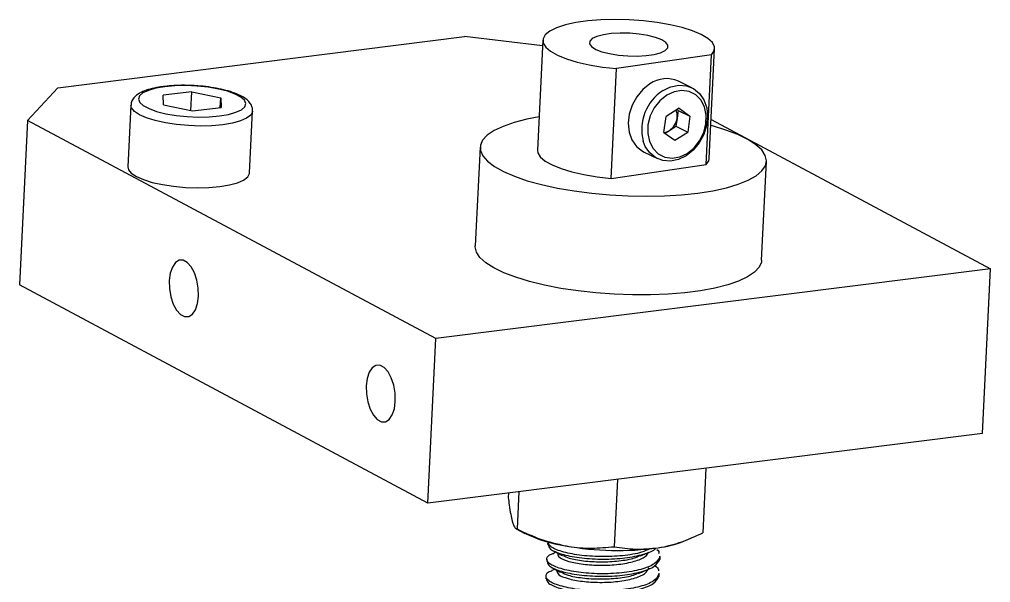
# Model space of a CAD drawing. Header units: millimetres. Extents: x 15 to 415, y 5 to 292.
# Drawn here: x 214.33 to 248.2, y 188.63 to 208.26 of the extents above; entities that cross this region are included whole.
import ezdxf

# ---------------------------------------------------------------- set-up
doc = ezdxf.new("R2010")
doc.units = ezdxf.units.MM
doc.layers.get('0').update_dxf_attribs({"lineweight": 5})

msp = doc.modelspace()

# ---------------------------------------------------------------- linework, layer by layer
at = {"color": 18, "linetype": 'Continuous', "lineweight": 25, "true_color": 0x000000}
for p, q in [((215.67, 205.883), (229.856, 207.666)), ((232.573, 207.341), (229.856, 207.666)), ((232.583, 207.536), (232.394, 203.711)), ((238.468, 207.027), (235.151, 206.55)), ((238.279, 203.202), (238.468, 207.027)), ((238.387, 203.414), (238.576, 207.24)), ((234.962, 202.724), (235.151, 206.55)), ((219.358, 205.927), (219.312, 205.92)), ((219.396, 205.93), (219.358, 205.927)), ((237.782, 205.885), (237.318, 206.112)), ((215.67, 205.883), (214.616, 204.744)), ((220.342, 205.744), (219.345, 205.619)), ((219.357, 205.283), (219.345, 205.619)), ((220.31, 205.085), (220.342, 205.744)), ((220.342, 205.744), (221.352, 205.534)), ((236.779, 205.787), (237.009, 205.903)), ((218.22, 205.274), (218.114, 203.123)), ((219.357, 205.283), (220.367, 205.073)), ((221.336, 205.195), (221.352, 205.534)), ((221.352, 205.534), (221.364, 205.198)), ((220.367, 205.073), (221.364, 205.198)), ((222.359, 202.913), (222.465, 205.065)), ((237.343, 205.166), (236.89, 204.88)), ((237.305, 205.094), (237.265, 204.816)), ((237.27, 205.12), (237.305, 205.094)), ((237.305, 205.094), (237.715, 204.894)), ((237.343, 205.166), (237.715, 204.894)), ((237.715, 204.894), (237.635, 204.338)), ((214.616, 204.744), (214.332, 199.006)), ((228.852, 197.139), (214.616, 204.744)), ((236.809, 204.324), (236.89, 204.88)), ((237.265, 204.816), (237.225, 204.538)), ((238.454, 204.775), (248.198, 199.57)), ((236.809, 204.324), (237.182, 204.053)), ((236.845, 204.298), (236.998, 204.395)), ((236.998, 204.395), (237.225, 204.538)), ((237.182, 204.053), (237.635, 204.338)), ((237.225, 204.538), (237.635, 204.338)), ((230.396, 203.809), (230.226, 200.366)), ((236.113, 203.639), (236.578, 203.413)), ((234.962, 202.724), (238.279, 203.202)), ((240.214, 199.873), (240.384, 203.316)), ((248.198, 199.57), (228.852, 197.139)), ((247.914, 193.832), (248.198, 199.57)), ((228.569, 191.401), (214.332, 199.006)), ((228.569, 191.401), (228.852, 197.139)), ((247.914, 193.832), (228.569, 191.401)), ((238.269, 192.62), (238.158, 190.361)), ((235.192, 192.233), (235.076, 189.883)), ((231.387, 191.755), (231.379, 191.594)), ((231.751, 191.801), (231.687, 190.5)), ((231.659, 190.51), (231.961, 190.348)), ((232.754, 190.05), (232.749, 189.963)), ((237.499, 190.074), (237.749, 190.178)), ((233.042, 189.694), (232.969, 189.664)), ((233.09, 189.668), (233.088, 189.631)), ((232.724, 189.453), (232.72, 189.365)), ((236.651, 189.558), (236.663, 189.526)), ((236.663, 189.525), (236.659, 189.438)), ((236.661, 189.442), (236.667, 189.557)), ((233.009, 189.095), (232.902, 189.05)), ((233.06, 189.067), (233.059, 189.034)), ((232.694, 188.855), (232.69, 188.767)), ((236.629, 188.96), (236.633, 188.927)), ((236.633, 188.928), (236.629, 188.84)), ((236.632, 188.844), (236.637, 188.96))]:
    msp.add_line(p, q, dxfattribs=at)
at = {"color": 18, "linetype": 'Continuous', "lineweight": 25, "true_color": 0x000000, "flags": 128}
for points in [[(238.468, 207.027), (238.56, 207.165), (238.57, 207.309), (238.496, 207.455), (238.341, 207.599), (238.109, 207.737), (237.808, 207.866), (237.444, 207.981), (237.029, 208.08), (236.573, 208.16), (236.09, 208.218), (235.592, 208.254), (235.095, 208.265), (234.61, 208.251), (234.153, 208.214), (233.735, 208.154), (233.369, 208.073), (233.063, 207.972), (232.828, 207.856), (232.669, 207.726), (232.591, 207.587), (232.596, 207.442), (232.683, 207.296), (232.851, 207.153), (233.095, 207.016), (233.408, 206.889), (233.781, 206.776), (234.204, 206.68), (234.665, 206.604), (235.151, 206.55)], [(234.43, 207.222), (234.643, 207.139), (234.911, 207.071), (235.218, 207.021), (235.545, 206.992), (235.875, 206.987), (236.187, 207.004), (236.464, 207.044), (236.69, 207.104), (236.851, 207.18), (236.938, 207.269), (236.946, 207.364), (236.875, 207.461), (236.729, 207.553), (236.515, 207.636), (236.247, 207.704), (235.941, 207.754), (235.613, 207.783), (235.284, 207.789), (234.971, 207.771), (234.694, 207.731), (234.469, 207.672), (234.307, 207.595), (234.22, 207.507), (234.212, 207.412), (234.283, 207.315), (234.43, 207.222)], [(219.401, 205.918), (219.087, 205.864), (218.828, 205.791), (218.636, 205.701), (218.519, 205.599), (218.482, 205.488), (218.527, 205.373), (218.652, 205.26), (218.851, 205.154), (219.116, 205.058), (219.435, 204.978), (219.795, 204.917), (220.178, 204.877), (220.57, 204.861), (220.952, 204.868), (221.308, 204.899), (221.622, 204.952), (221.881, 205.026), (222.073, 205.116), (222.191, 205.218), (222.227, 205.329), (222.182, 205.444), (222.058, 205.557), (221.858, 205.663), (221.593, 205.759), (221.274, 205.839), (220.915, 205.9), (220.531, 205.94), (220.139, 205.956), (219.757, 205.949), (219.401, 205.918)], [(236.314, 206.014), (236.067, 205.818), (235.858, 205.568), (235.699, 205.277), (235.599, 204.963), (235.564, 204.644), (235.596, 204.338), (235.693, 204.064), (235.849, 203.837), (236.056, 203.67), (236.113, 203.639)], [(237.009, 205.903), (237.048, 205.917), (237.326, 205.972), (237.595, 205.951), (237.84, 205.855), (238.046, 205.688), (238.203, 205.461), (238.3, 205.186), (238.331, 204.881), (238.296, 204.562), (238.196, 204.248), (238.037, 203.957), (237.829, 203.707), (237.582, 203.511), (237.312, 203.382), (237.035, 203.326), (236.766, 203.347), (236.521, 203.444), (236.314, 203.61), (236.158, 203.838), (236.085, 204.02)], [(236.904, 205.623), (236.668, 205.432), (236.472, 205.185), (236.33, 204.898), (236.251, 204.592), (236.242, 204.287), (236.301, 204.004), (236.427, 203.762), (236.609, 203.578), (236.836, 203.464), (237.092, 203.429), (237.359, 203.473), (237.62, 203.595), (237.857, 203.787), (238.053, 204.034), (238.195, 204.32), (238.274, 204.626), (238.283, 204.931), (238.223, 205.214), (238.098, 205.456), (237.916, 205.64), (237.689, 205.754), (237.433, 205.79), (237.165, 205.745), (236.904, 205.623)], [(222.465, 205.07), (222.462, 205.04), (222.399, 204.924), (222.256, 204.817), (222.04, 204.724), (221.759, 204.648), (221.423, 204.592), (221.046, 204.559), (220.642, 204.548), (220.226, 204.562), (219.815, 204.599), (219.424, 204.658), (219.068, 204.736), (218.762, 204.832), (218.516, 204.94), (218.34, 205.057), (218.241, 205.178), (218.221, 205.277)], [(232.451, 204.863), (232.023, 204.782), (231.579, 204.668), (231.198, 204.537), (230.885, 204.39), (230.646, 204.229), (230.486, 204.057), (230.405, 203.877), (230.407, 203.692), (230.49, 203.505), (230.654, 203.319), (230.896, 203.136), (231.211, 202.961)], [(231.211, 202.961), (231.595, 202.796), (232.042, 202.643), (232.543, 202.505), (233.091, 202.385), (233.677, 202.284), (234.291, 202.204), (234.923, 202.146), (235.563, 202.112), (236.199, 202.101), (236.823, 202.114), (237.423, 202.151), (237.99, 202.212), (238.514, 202.294), (238.986, 202.398), (239.4, 202.52), (239.748, 202.66), (240.024, 202.814), (240.224, 202.981), (240.345, 203.157), (240.385, 203.34), (240.342, 203.526), (240.218, 203.713), (240.015, 203.898), (239.736, 204.077), (239.385, 204.248), (238.969, 204.407), (238.495, 204.553), (238.444, 204.567)], [(232.394, 203.711), (232.407, 203.617), (232.494, 203.471), (232.662, 203.328), (232.906, 203.19), (233.219, 203.064), (233.592, 202.951), (234.015, 202.855), (234.476, 202.779), (234.962, 202.724)], [(238.279, 203.202), (238.371, 203.339), (238.387, 203.414)], [(218.114, 203.123), (218.135, 203.026), (218.234, 202.905), (218.409, 202.788), (218.655, 202.68), (218.962, 202.585), (219.318, 202.506), (219.709, 202.447), (220.12, 202.41), (220.535, 202.397), (220.94, 202.407), (221.317, 202.44), (221.653, 202.496), (221.934, 202.572), (222.15, 202.665), (222.292, 202.772), (222.356, 202.888), (222.359, 202.913)], [(240.214, 199.873), (240.205, 199.805), (240.125, 199.625), (239.964, 199.453), (239.725, 199.292), (239.413, 199.145), (239.031, 199.014), (238.587, 198.901), (238.088, 198.808), (237.541, 198.736), (236.956, 198.687), (236.343, 198.662), (235.712, 198.66), (235.072, 198.683), (234.435, 198.729), (233.811, 198.798), (233.21, 198.889), (232.641, 199), (232.116, 199.129), (231.641, 199.275), (231.225, 199.434), (230.874, 199.605), (230.595, 199.784), (230.392, 199.969), (230.268, 200.156), (230.226, 200.342), (230.226, 200.366)], [(219.558, 199.159), (219.566, 198.878), (219.614, 198.599), (219.698, 198.342), (219.813, 198.13), (219.948, 197.979), (220.092, 197.902), (220.235, 197.904), (220.364, 197.986), (220.469, 198.142), (220.541, 198.357), (220.575, 198.615), (220.568, 198.896), (220.52, 199.176), (220.436, 199.432), (220.321, 199.644), (220.186, 199.795), (220.041, 199.872), (219.899, 199.87), (219.77, 199.788), (219.665, 199.633), (219.592, 199.417), (219.558, 199.159)], [(226.423, 195.492), (226.43, 195.211), (226.478, 194.932), (226.562, 194.675), (226.677, 194.463), (226.812, 194.312), (226.957, 194.235), (227.099, 194.238), (227.228, 194.32), (227.333, 194.475), (227.406, 194.69), (227.439, 194.949), (227.432, 195.229), (227.384, 195.509), (227.3, 195.765), (227.185, 195.977), (227.05, 196.128), (226.905, 196.206), (226.763, 196.203), (226.634, 196.121), (226.529, 195.966), (226.456, 195.75), (226.423, 195.492)]]:
    msp.add_lwpolyline(points, dxfattribs=at)
at = {"color": 18, "linetype": 'Continuous', "lineweight": 25, "true_color": 0x000000}
for centre, radius, start, end in [((236.903, 205.173), 1.027, 66.1622, 125.0082), ((237.651, 204.425), 1.618, 122.6472, 194.5206), ((236.785, 204.895), 0.487, 350.6536, 24.1128), ((236.665, 204.901), 0.606, 303.3585, 351.9215), ((236.766, 204.753), 0.427, 275.9669, 302.9882), ((234.126, 194.868), 5.011, 244.4049, 261.2926), ((236.111, 193.625), 3.813, 277.4096, 291.3504), ((235.204, 200.071), 10.322, 259.7503, 277.7883)]:
    msp.add_arc(centre, radius, start, end, dxfattribs=at)
for points, knots in [([(219.312, 205.92), (219.27, 205.914), (219.118, 205.893), (218.881, 205.84), (218.622, 205.752), (218.429, 205.644), (218.298, 205.51), (218.228, 205.384), (218.228, 205.304), (218.229, 205.279)], [0, 0, 0, 0, 0.071454, 0.262025, 0.456854, 0.661112, 0.809228, 0.941406, 1, 1, 1, 1]), ([(220.401, 205.957), (220.295, 205.962), (220.062, 205.972), (219.718, 205.963), (219.5, 205.941), (219.396, 205.93)], [0, 0, 0, 0, 0.304339, 0.667401, 1, 1, 1, 1]), ([(222.457, 205.076), (222.458, 205.117), (222.459, 205.214), (222.384, 205.347), (222.267, 205.473), (222.091, 205.59), (221.849, 205.699), (221.545, 205.794), (221.205, 205.87), (220.841, 205.923), (220.568, 205.952), (220.421, 205.956), (220.401, 205.957)], [0, 0, 0, 0, 0.062767, 0.148796, 0.241238, 0.353554, 0.484323, 0.612417, 0.736699, 0.859046, 0.980497, 1, 1, 1, 1]), ([(231.379, 191.594), (231.39, 191.507), (231.416, 191.296), (231.462, 191.002), (231.5, 190.847), (231.519, 190.769)], [0, 0, 0, 0, 0.257242, 0.62638, 1, 1, 1, 1]), ([(231.519, 190.769), (231.533, 190.724), (231.567, 190.618), (231.623, 190.525), (231.665, 190.509), (231.687, 190.5)], [0, 0, 0, 0, 0.268406, 0.632373, 1, 1, 1, 1]), ([(231.687, 190.5), (231.958, 190.372), (232.506, 190.115), (233.079, 189.981), (233.368, 189.914)], [0, 0, 0, 0, 0.4954574, 1, 1, 1, 1]), ([(236.603, 189.845), (236.64, 189.851), (236.916, 189.896), (237.441, 190.037), (237.917, 190.252), (238.158, 190.361)], [0, 0, 0, 0, 0.070076, 0.530777, 1, 1, 1, 1]), ([(236.315, 189.807), (236.226, 189.765), (235.994, 189.655), (235.373, 189.556), (234.601, 189.522), (233.835, 189.578), (233.214, 189.706), (232.812, 189.877), (232.783, 189.995), (232.77, 190.05)], [0, 0, 0, 0, 0.094753, 0.248767, 0.402781, 0.556795, 0.71081, 0.864824, 1, 1, 1, 1]), ([(236.663, 189.526), (236.617, 189.442), (236.525, 189.274), (236.028, 189.078), (235.351, 188.957), (234.568, 188.925), (233.807, 188.98), (233.179, 189.109), (232.849, 189.257), (232.728, 189.383), (232.716, 189.5), (232.784, 189.602), (232.955, 189.648), (232.992, 189.658)], [0, 0, 0, 0, 0.109379, 0.218757, 0.328136, 0.437515, 0.546895, 0.656274, 0.765654, 0.820608, 0.875562, 0.973102, 1, 1, 1, 1]), ([(232.765, 189.963), (232.779, 189.908), (232.807, 189.79), (233.21, 189.619), (233.831, 189.49), (234.593, 189.435), (235.38, 189.466), (236.041, 189.59), (236.443, 189.724), (236.513, 189.82), (236.524, 189.834)], [0, 0, 0, 0, 0.12453, 0.266421, 0.408313, 0.550203, 0.692094, 0.833985, 0.975876, 1, 1, 1, 1]), ([(232.987, 189.724), (233.029, 189.701), (233.123, 189.651), (233.219, 189.599), (233.273, 189.57)], [0, 0, 0, 0, 0.437449, 1, 1, 1, 1]), ([(233.102, 189.631), (233.113, 189.588), (233.136, 189.495), (233.466, 189.362), (233.975, 189.263), (234.601, 189.224), (235.243, 189.257), (235.795, 189.364), (236.173, 189.513), (236.242, 189.633), (236.271, 189.683)], [0, 0, 0, 0, 0.115535, 0.247453, 0.379371, 0.511292, 0.643214, 0.775137, 0.907062, 1, 1, 1, 1]), ([(233.368, 189.914), (233.408, 189.907), (233.712, 189.854), (234.289, 189.811), (234.812, 189.859), (235.076, 189.883)], [0, 0, 0, 0, 0.070078, 0.530777, 1, 1, 1, 1]), ([(235.076, 189.883), (235.322, 189.845), (235.82, 189.766), (236.34, 189.818), (236.603, 189.845)], [0, 0, 0, 0, 0.495458, 1, 1, 1, 1]), ([(235.974, 189.56), (236.025, 189.581), (236.127, 189.624), (236.231, 189.667), (236.283, 189.688)], [0, 0, 0, 0, 0.499879, 1, 1, 1, 1]), ([(236.562, 189.788), (236.562, 189.787), (236.639, 189.738), (236.631, 189.685), (236.623, 189.631)], [0, 0, 0, 0, 0.002082, 1, 1, 1, 1]), ([(232.736, 189.365), (232.75, 189.309), (232.78, 189.189), (233.196, 189.016), (233.829, 188.889), (234.598, 188.837), (235.376, 188.873), (236.042, 188.996), (236.524, 189.19), (236.614, 189.356), (236.659, 189.438)], [0, 0, 0, 0, 0.113656, 0.24233, 0.370318, 0.497624, 0.624244, 0.75018, 0.875433, 1, 1, 1, 1]), ([(233.296, 189.573), (233.357, 189.543), (233.512, 189.466), (233.987, 189.382), (234.608, 189.342), (235.241, 189.378), (235.724, 189.457), (235.898, 189.54), (235.952, 189.566)], [0, 0, 0, 0, 0.125889, 0.322271, 0.518654, 0.715037, 0.911418, 1, 1, 1, 1]), ([(236.633, 188.927), (236.587, 188.843), (236.494, 188.675), (235.997, 188.48), (235.319, 188.359), (234.537, 188.327), (233.775, 188.383), (233.15, 188.511), (232.748, 188.69), (232.665, 188.877), (232.742, 189.008), (232.902, 189.048), (232.906, 189.049)], [0, 0, 0, 0, 0.1107773, 0.2215538, 0.3323306, 0.4431077, 0.5538845, 0.6646612, 0.7754378, 0.886215, 0.9969921, 1, 1, 1, 1]), ([(232.903, 189.151), (232.952, 189.125), (233.051, 189.072), (233.151, 189.018), (233.202, 188.991)], [0, 0, 0, 0, 0.500184, 1, 1, 1, 1]), ([(233.072, 189.034), (233.083, 188.991), (233.106, 188.898), (233.436, 188.765), (233.944, 188.666), (234.57, 188.627), (235.211, 188.66), (235.767, 188.766), (236.174, 188.933), (236.251, 189.075), (236.289, 189.146)], [0, 0, 0, 0, 0.1111037, 0.2380886, 0.3650739, 0.4920589, 0.6190443, 0.7460293, 0.8730148, 1, 1, 1, 1]), ([(233.222, 188.994), (233.295, 188.957), (233.461, 188.874), (233.956, 188.784), (234.578, 188.744), (235.21, 188.781), (235.681, 188.856), (235.846, 188.934), (235.891, 188.955)], [0, 0, 0, 0, 0.1515771, 0.3457376, 0.5398967, 0.7340562, 0.9282141, 1, 1, 1, 1]), ([(235.912, 188.947), (235.947, 188.961), (236.016, 188.989), (236.112, 189.03), (236.198, 189.065), (236.237, 189.081), (236.257, 189.089)], [0, 0, 0, 0, 0.258685, 0.500467, 0.740658, 1, 1, 1, 1]), ([(236.49, 189.228), (236.495, 189.224), (236.566, 189.175), (236.613, 189.109), (236.618, 189.05), (236.619, 189.039)], [0, 0, 0, 0, 0.059966, 0.818193, 1, 1, 1, 1]), ([(232.707, 188.767), (232.72, 188.712), (232.748, 188.595), (233.149, 188.424), (233.77, 188.295), (234.533, 188.239), (235.315, 188.272), (235.993, 188.392), (236.49, 188.587), (236.583, 188.755), (236.629, 188.839)], [0, 0, 0, 0, 0.1110995, 0.238085, 0.3650709, 0.4920567, 0.6190427, 0.7460284, 0.8730145, 1, 1, 1, 1])]:
    msp.add_open_spline(points, degree=3, knots=knots, dxfattribs=at)

doc.saveas('drawing.dxf')
